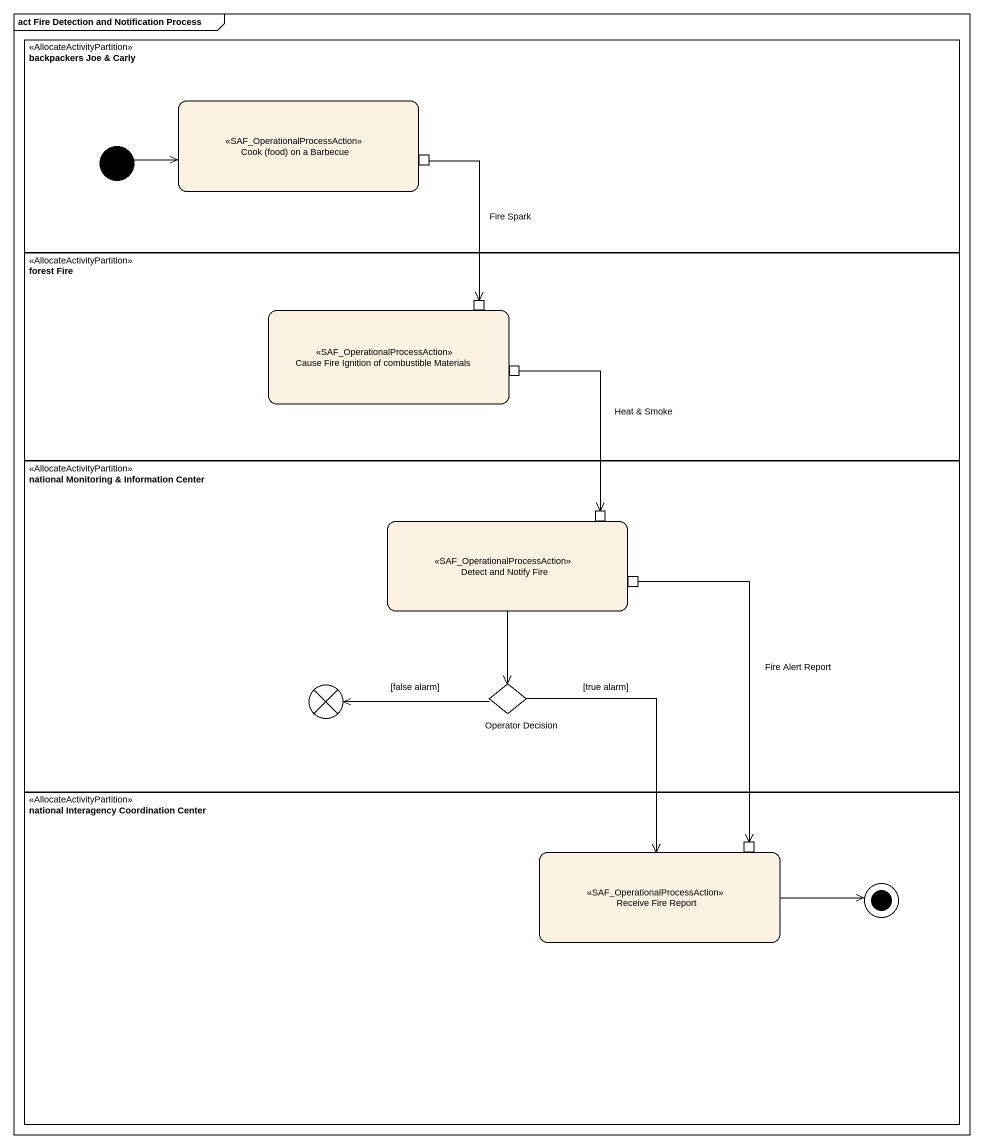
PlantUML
@startuml
mainframe act Fire Detection and Notification Process
hide empty description
state "backpackers Joe & Carly" as backpackers_Joe_Carly <<AllocateActivityPartition>> {
  state "Cook (food) on a Barbecue" as Cook_food_on_a_Barbecue <<SAF_OperationalProcessAction>> {
    state pin1 <<outputPin>>
  }
  [*] -right-> Cook_food_on_a_Barbecue
}
state "forest Fire" as forest_Fire <<AllocateActivityPartition>> {
  state "Cause Fire Ignition of combustible Materials" as Cause_Fire_Ignition_of <<SAF_OperationalProcessAction>> {
    state pin2 <<inputPin>>
    state pin3 <<outputPin>>
  }
}
state "national Monitoring & Information Center" as national_Monitoring <<AllocateActivityPartition>> {
  state "Detect and Notify Fire" as Detect_and_Notify_Fire <<SAF_OperationalProcessAction>> {
    state pin4 <<inputPin>>
    state pin5 <<outputPin>>
  }
  state flowfinal1 <<end>>
  state "Operator Decision" as Operator_Decision <<choice>>
}
state "national Interagency Coordination Center" as national_Interagency <<AllocateActivityPartition>> {
  state "Receive Fire Report" as Receive_Fire_Report <<SAF_OperationalProcessAction>> {
    state pin6 <<inputPin>>
  }
  Receive_Fire_Report -right-> [*]
}
pin1 --> pin2 : Fire Spark
pin3 --> pin4 : Heat & Smoke
Detect_and_Notify_Fire --> Operator_Decision
pin5 --> pin6 : Fire Alert Report
Operator_Decision -left-> flowfinal1 : [false alarm]
Operator_Decision --> Receive_Fire_Report : [true alarm]
@enduml
